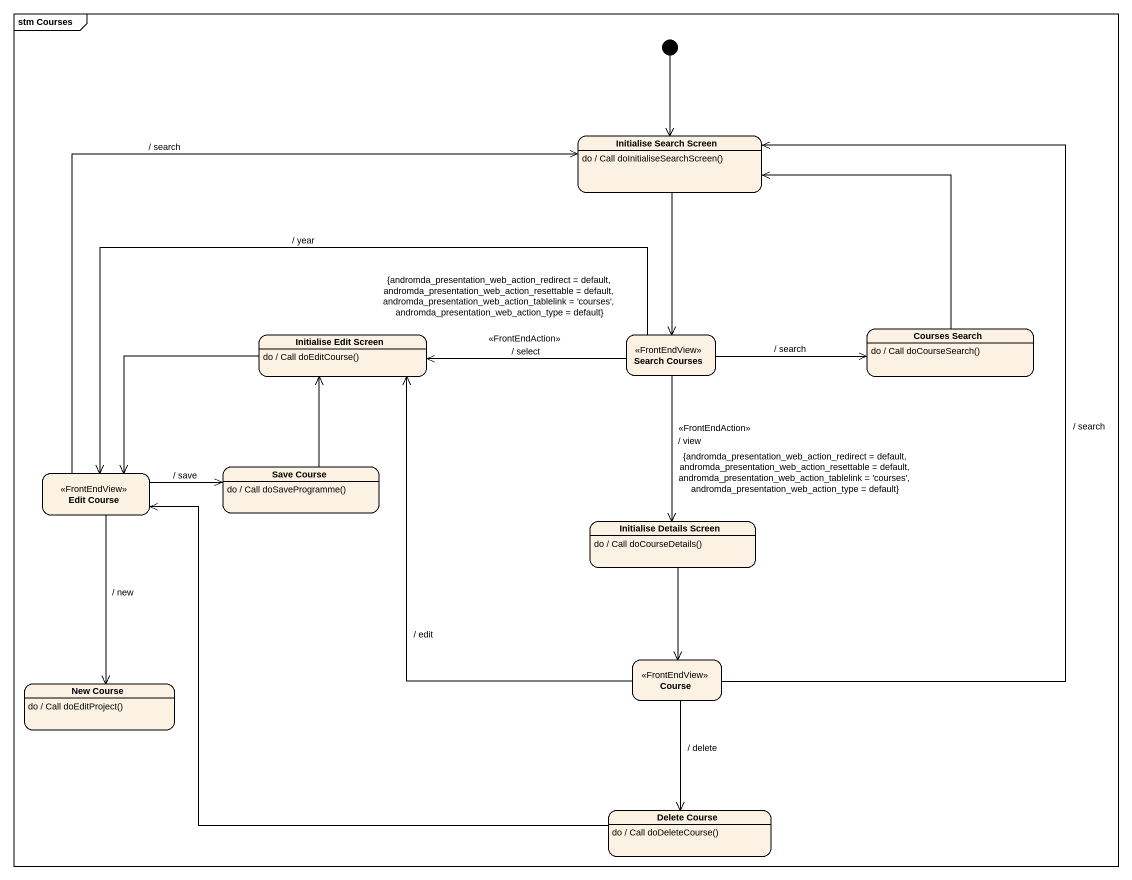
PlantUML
@startuml
mainframe stm Courses
hide empty description
state "Initialise Search Screen" as Initialise_Search_Screen
Initialise_Search_Screen : do / Call doInitialiseSearchScreen()
state "Initialise Edit Screen" as Initialise_Edit_Screen
Initialise_Edit_Screen : do / Call doEditCourse()
state "Search Courses" as Search_Courses <<FrontEndView>>
state "Courses Search" as Courses_Search
Courses_Search : do / Call doCourseSearch()
state "Edit Course" as Edit_Course <<FrontEndView>>
state "Save Course" as Save_Course
Save_Course : do / Call doSaveProgramme()
state "Initialise Details Screen" as Initialise_Details_Screen
Initialise_Details_Screen : do / Call doCourseDetails()
state Course <<FrontEndView>>
state "New Course" as New_Course
New_Course : do / Call doEditProject()
state "Delete Course" as Delete_Course
Delete_Course : do / Call doDeleteCourse()
[*] --> Initialise_Search_Screen
Initialise_Search_Screen --> Search_Courses
Initialise_Edit_Screen -left-> Edit_Course
Search_Courses -left-> Initialise_Edit_Screen : {andromda_presentation_web_action_redirect = default, andromda_presentation_web_action_resettable = default, andromda_presentation_web_action_tablelink = 'courses', andromda_presentation_web_action_type = default}\n<<FrontEndAction>>\n/ select
Search_Courses -right-> Courses_Search : / search
Search_Courses -left-> Edit_Course : / year
Search_Courses --> Initialise_Details_Screen : <<FrontEndAction>>\n/ view\n{andromda_presentation_web_action_redirect = default, andromda_presentation_web_action_resettable = default, andromda_presentation_web_action_tablelink = 'courses', andromda_presentation_web_action_type = default}
Courses_Search -up-> Initialise_Search_Screen
Edit_Course -right-> Initialise_Search_Screen : / search
Edit_Course -right-> Save_Course : / save
Edit_Course --> New_Course : / new
Save_Course -up-> Initialise_Edit_Screen
Initialise_Details_Screen --> Course
Course -up-> Initialise_Search_Screen : / search
Course -up-> Initialise_Edit_Screen : / edit
Course --> Delete_Course : / delete
Delete_Course -left-> Edit_Course
@enduml
